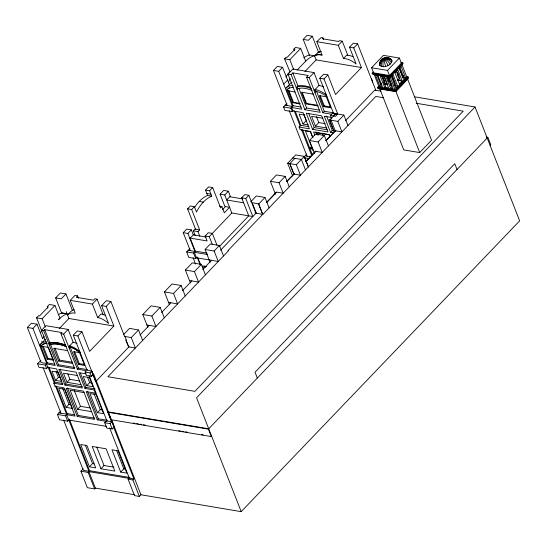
<?xml version="1.0" encoding="UTF-8"?>
<svg xmlns="http://www.w3.org/2000/svg" width="547" height="547" viewBox="0 0 547 547"><rect width="100%" height="100%" fill="white"/><g stroke="black" fill="none" stroke-linecap="round" stroke-linejoin="round"><path stroke-width="0.82" d="M388.391 58.652C384.849 58.891 379.912 60.69 379.556 64.751L379.933 65.578C383.878 68.396 391.378 65.496 392.062 60.628L390.907 59.165L388.391 58.652A6.872 3.426 89.5 0 0 384.261 58.741A6.796 3.022 50.7 0 0 381.539 61.202M41.907 330.675L41.586 331.072A29.463 18.81 -80.4 0 0 40.567 332.439M54.618 364.111L47.274 362.88L46.686 363.488L41.1 362.552L27.35 327.462L31.398 323.236L36.977 324.18L42.693 338.764A29.388 18.762 -80.4 0 1 43.958 336.343M106.467 426.373L68.772 420.028L66.679 414.681L75.096 416.103L64.033 387.871L55.056 386.36L53.825 383.221L62.796 384.732L56.594 368.904L47.733 367.406L46.639 368.548L38.94 367.256L37.586 363.796L45.285 365.088L46.379 363.946L55.24 365.444L36.567 317.834L38.591 315.722L39.596 315.886L48.259 306.846L47.254 306.676L47.862 308.234M47.254 306.676L49.353 304.488L54.932 305.424L59.944 318.204L58.515 319.701M61.763 313.499L55.65 297.91L60.368 292.98L65.955 293.924L72.368 310.299M287.216 105.537L273.466 70.447L277.329 66.413L282.56 67.295L289.363 84.662L286.054 88.122M285.965 77.011A29.237 18.666 -80.4 0 1 289.931 71.801L284.59 58.823L286.149 57.196L287.154 57.36L294.908 49.264L293.903 49.1L294.518 50.659M293.903 49.1L295.448 47.486L300.672 48.375L305.677 61.161M309.623 55.76L303.202 39.391L307.065 35.35L312.296 36.232L318.716 52.608M273.466 70.447L278.697 71.329L282.56 67.295M284.59 58.823L289.821 59.705L300.672 48.375M312.296 36.232L308.433 40.266L303.202 39.391M27.35 327.462L32.936 328.398L36.977 324.18M36.567 317.834L42.153 318.778L54.932 305.424M65.955 293.924L61.237 298.847L55.65 297.91M74.194 309.718A19.671 11.036 43.8 0 0 70.919 311.441L67.548 314.963A19.671 11.036 43.8 0 1 75.219 313.137L70.207 300.358L74.925 295.435L77.612 295.886L78.529 298.224M312.925 137.769L310.45 131.458L300.159 129.728L299.12 127.075L309.411 128.812L303.086 112.661L293.014 110.966L291.66 107.506L301.732 109.202L287.975 74.112L292.85 69.025L314.012 72.587L319.024 85.366A26.078 14.632 43.8 0 1 323.564 86.905M323.605 39.493L322.997 37.934L322.238 38.721L338.586 41.476L339.345 40.683L342.251 41.175L347.755 55.213M43.712 330.723L44.717 329.67L61.968 332.576L60.956 333.629L74.707 368.719L57.462 365.813L43.712 330.723L41.49 330.354L45.955 325.691L68.136 329.424L73.148 342.203A15.849 8.889 43.8 0 1 77.011 343.591M77.612 295.886L76.265 297.288L93.434 300.18L94.781 298.771L97.106 299.168L103.219 314.764M58.255 314.751A33.736 21.538 -80.4 0 1 61.845 312.946L66.98 313.814A33.736 21.538 -80.4 0 0 58.659 319.551M291.148 74.645L292.823 72.888L308.234 75.486L306.552 77.236L320.241 112.32L304.898 109.735L291.148 74.645L287.975 74.112M283.702 84.108L287.565 80.074M297.028 70.194L305.807 61.025A27.288 17.422 -80.4 0 1 314.525 55.801L317.834 52.779A19.056 10.762 44.5 0 1 321.103 51.534A19.015 10.666 43.8 0 0 317.834 52.779M47.165 343.564A15.453 8.67 43.8 0 0 40.82 346.702L40.102 344.877L43.644 341.178A15.056 8.444 43.8 0 1 45.271 339.277M40.82 346.702L40.902 346.62A15.453 8.67 43.8 0 1 46.44 343.441M289.63 87.643A22.181 12.444 43.8 0 0 286.99 90.077L286.32 90.781A22.181 12.444 43.8 0 1 293.65 87.26M304.959 71.575L316.132 59.903L361.444 67.534L353.745 47.897L349.519 47.186L356.104 63.992A17.846 10.01 43.8 0 0 343.475 58.481L338.306 45.298L316.836 41.681L322.074 55.042A18.885 10.701 44.7 0 0 314.525 55.801L309.739 54.994A27.288 17.422 -80.4 0 0 303.79 57.763M59.11 328.733L68.929 318.484L113.885 326.053L106.193 306.416L101.612 305.643L108.621 323.53A16.013 8.984 43.8 0 0 97.653 317.506L92.395 304.091L70.207 300.358M299.749 103.868L293.014 102.733L288.372 90.884L288.789 90.44L293.438 102.296L300.173 103.431M48.888 343.926L49.893 342.873A37.517 21.046 43.8 0 1 65.572 345.116M49.367 345.164L50.297 344.2M49.462 345.396L50.468 344.343A32.43 18.188 43.8 0 1 66.132 346.518M296.255 87.691L297.937 85.934A32.615 18.297 43.8 0 1 310.532 87.39M338.306 45.298L342.251 41.175M297.028 89.653L298.033 88.6A27.856 15.624 43.8 0 1 312.002 90.528M60.956 333.629L63.671 334.087L68.136 329.424M92.395 304.091L97.106 299.168M306.552 77.236L309.144 77.674L314.012 72.587M37.586 363.796L40.97 360.261M293.014 110.966L292.344 111.67L284.884 110.412L283.531 106.952L286.901 103.431M195.539 229.172L187.566 208.845L190.281 206.007L194.383 206.698L196.482 212.045A36.676 23.418 -80.4 0 1 211.71 196.141L209.617 190.794L205.515 190.103L207.607 195.45L211.71 196.141M205.515 190.103L208.571 186.91L212.674 187.6L220.639 207.935L221.891 206.629L224.304 212.79L229.569 207.292L224.906 206.506L220.079 194.192L223.682 190.431L228.338 191.218L230.301 196.216L226.697 199.97L243.627 202.821M52.929 358.702L48.505 347.42L42.222 346.367L47.227 359.147L47.986 358.353L53.483 359.283M293.014 102.733L293.438 102.296M187.566 208.845L191.669 209.535L194.383 206.698M209.617 190.794L212.674 187.6M95.746 381.519L91.759 371.078L87.062 370.292L73.312 335.202L77.359 330.976L81.941 331.749L89.633 351.386L113.885 326.053M101.612 305.643L106.33 300.72L110.911 301.493L124.661 336.583L124.914 336.316M290.765 108.169L293.117 105.715L301.035 107.048M283.531 106.952L290.99 108.21L292.953 105.892M333.95 112.894L333.526 113.332L319.776 78.242L323.639 74.207L327.872 74.918L335.564 94.556L361.444 67.534M349.519 47.186L353.383 43.151L357.608 43.863L375.823 90.33M343.475 58.481L346.661 55.151A17.846 10.01 43.8 0 1 352.856 56.642M73.312 335.202L77.893 335.967L81.941 331.749M106.193 306.416L110.911 301.493M319.776 78.242L324.009 78.953L327.872 74.918M353.745 47.897L357.608 43.863M68.683 346.866L73.148 342.203M314.149 90.453L319.024 85.366M97.653 317.506L101.024 313.985A16.013 8.984 43.8 0 1 105.619 315.537M69.154 348.07L70.16 347.017A16.225 9.101 43.8 0 1 80.765 353.383M314.935 92.464L316.364 90.966L324.323 111.273L333.055 112.744L330.45 115.465L331.803 118.925M67.637 350.641L53.709 348.295L58.714 361.082L59.644 360.117L72.751 362.319M313.746 94.221L301.52 92.163L306.122 103.896L306.539 103.458L317.137 105.243M190.294 250.683L183.231 232.673L186.664 229.084L191.327 229.87L193.282 234.868L206.178 237.042M57.462 365.813L58.474 364.76L74.898 367.529M304.898 109.735L306.58 107.978L319.503 110.152M183.231 232.673L187.894 233.453L191.327 229.87M220.079 194.192L224.742 194.978L228.338 191.218M195.142 235.422L193.33 230.807L194.978 229.084L199.641 229.863L191.669 209.535M189.85 238.451L193.282 234.868M58.262 372.316L51.972 371.256L55.548 380.384L58.413 377.396L60.765 377.799M193.33 230.807L197.993 231.586L199.641 229.863M53.825 383.221L54.837 382.162L62.994 383.536M299.12 127.075L300.802 125.318L308.72 126.651M304.481 115.055L299.113 114.152L302.976 124.005L306.341 120.497L303.961 114.432M222.656 209.528L225.467 206.602M55.056 386.36L55.479 385.922L66.543 414.154L67.131 413.539L74.467 414.77M323.619 106.631L330.641 107.814L326.313 96.771L319.291 95.595L323.619 106.631L324.296 105.927L330.532 106.98M78.494 364.411L84.628 365.444L79.616 352.658L73.489 351.632L78.494 364.411L79.253 363.618L84.614 364.521M209.781 260.023L196.469 257.787L195.71 258.574L188.818 257.418L186.664 251.907L189.932 248.488M63.671 334.087L77.421 369.177L78.433 368.124L87.541 369.656M309.144 77.674L322.894 112.764L324.323 111.273M207.067 253.097L195.286 251.114L190.185 238.102L207.115 240.947L205.159 235.955L208.257 232.721L212.359 233.412L216.961 245.159M219.415 246.444L248.728 215.833L241.671 197.823L244.762 194.595L248.864 195.286L255.928 213.296M77.394 375.536L63.459 373.191L67.042 382.319L69.9 379.331L79.732 380.986M64.984 385.095L82.269 388.008L76.067 372.179L58.782 369.266L64.984 385.095L65.996 384.042L82.453 386.818M186.664 251.907L193.549 253.063L195.286 251.114M205.159 235.955L209.262 236.646L231.798 212.988L252.83 216.523L245.774 198.513L241.671 197.823M245.774 198.513L248.864 195.286M322.915 118.248L311.578 116.333L315.407 126.097L318.771 122.59L325.246 123.677M312.583 129.345L328.009 131.943L321.684 115.793L306.252 113.195L312.583 129.345L314.258 127.588L327.256 129.776M390.278 75.65L373.546 72.833L371.55 67.739L383.406 55.356L399.358 58.044L401.354 63.137L402.134 63.274M85.072 372.097L89.988 372.924L91.759 371.078L93.031 374.627L91.349 376.384L86.433 375.557L85.072 372.097L86.419 370.688L77.421 369.177M401.047 62.372L402.722 62.659L403.098 63.616L390.148 77.141L372.528 74.173L372.151 73.209L373.327 71.978M373.04 73.36L373.546 72.833M123.458 334.73L129.543 328.378L138.535 329.978L142.63 340.439M147.834 327.338L142.808 314.518L151.109 305.855L160.168 307.38L164.271 317.841M169.474 304.741L164.449 291.92L172.059 283.975L181.125 285.5L185.221 295.954M190.404 282.881L185.378 270.061L192.277 262.861L201.344 264.386L205.44 274.847M210.11 262.3L205.084 249.487L210.356 243.983L219.415 245.507L223.518 255.969M250.765 201.781L256.317 195.983L264.987 197.446L269.083 207.901M275.469 194.288L270.382 181.296L276.474 174.931L285.144 176.394L289.247 186.848M292.652 175.963L287.667 163.245L295.647 154.91L304.317 156.374L308.412 166.828M314.429 153.215L309.452 140.497L315.653 134.022L324.323 135.478L328.426 145.94M333.718 116.012L335.564 114.084M305.479 169.898L301.383 159.437L294.881 158.343L289.835 163.615L293.937 174.069L300.433 175.163L296.337 164.709L287.667 163.245M371.358 78.953L371.611 78.686L372.719 82.412M91.233 376.363L93.592 373.902L108.491 411.925L208.728 428.8M125.796 340.002L126.268 339.776L125.188 337.007M312.987 149.201L310.58 148.791L310.265 147.977L310.935 147.28L312.542 147.546M383.385 97.708L375.823 96.436L262.813 214.451L256.256 213.145L252.16 202.691L258.717 203.997L264.987 197.446M270.382 181.296L279.052 182.76L285.144 176.394M296.337 164.709L304.317 156.374M309.452 140.497L318.122 141.96L324.323 135.478M334.34 131.909L329.67 119.984L337.814 121.393L343.865 115.075L347.96 125.53M69.189 419.59L67.678 421.169L59.527 419.802L57.435 414.455L60.717 411.023M306.751 154.09L305.062 155.861L310.06 156.702M124.764 336.473L131.266 337.567L138.535 329.978M142.808 314.518L151.875 316.05L160.168 307.38M164.449 291.92L173.515 293.445L181.125 285.5M185.378 270.061L194.445 271.592L201.344 264.386M205.084 249.487L214.15 251.011L219.415 245.507M371.55 67.739L387.502 70.419L399.358 58.044M66.125 407.371L72.416 408.431L64.949 389.375L58.659 388.315L66.125 407.371L68.984 404.39L70.556 404.65M86.823 385.649L92.949 386.681L89.373 377.553L83.24 376.521L86.823 385.649L89.681 382.661L91.978 383.05M86.139 373.874L78.782 372.637L84.983 388.466L85.988 387.413L95.212 388.965M331.393 117.427L324.248 116.224L330.573 132.374L332.255 130.617L334.661 131.02M220.585 250.198L256.092 213.118M266.464 202.486L276.426 192.086L283.148 193.214L279.052 182.76M286.642 181.413L293.937 174.069M305.999 161.338L315.605 151.3L322.217 152.415L318.122 141.96M325.916 140.538L335.297 130.74L341.909 131.854L337.814 121.393M306.129 161.338L315.715 151.321M140.018 335.01L149.249 325.369M161.604 312.467L170.89 302.771M182.554 290.594L191.819 280.912M202.793 269.459L211.525 260.338M96.334 380.903L129.01 346.771M345.383 120.819L374.784 90.111L380.89 91.137M389.874 76.477L395.03 89.633L407.392 76.73L407.946 76.819L408.281 77.674L395.331 91.199L377.82 88.252L377.485 87.397L378.073 86.782L395.584 89.729M380.432 84.32L381.608 83.089M380.486 84.669L381.662 83.438M401.354 63.137L389.498 75.52L387.502 70.419M377.82 88.252L378.606 87.971L378.927 88.799L395.768 91.636L408.13 78.727L407.809 77.906M383.7 82.488L384.623 81.524L382.244 75.452M387.584 78.447L388.52 77.469M372.151 73.209L389.772 76.177L402.722 62.659M380.008 86.57L382.449 86.98L377.895 75.363L375.454 74.953L380.008 86.57L381.054 85.476L376.808 74.631M394.394 71.766L396.083 69.995M57.435 414.455L65.585 415.823L67.267 414.072L66.707 413.976M378.927 88.799L379.734 88.628L403.741 149.885L419.693 152.572L431.549 140.189L407.542 78.932L406.414 80.115M394.927 72.621L397.785 69.633L402.25 81.024L399.392 84.006L394.599 71.91M84.983 388.466L94.2 390.018L94.624 389.58M384.623 87.349L388.623 88.019L384.076 76.402L380.069 75.725L384.623 87.349L385.669 86.255L381.416 75.411M84.081 392.596L70.146 390.25L77.619 409.306L80.477 406.325L90.31 407.98M106.05 421.313L97.277 419.836L86.214 391.611L95.431 393.163L95.855 392.719M394.079 84.231L395.002 83.267L391.727 74.918M390.531 88.34L393.17 88.785L388.616 77.168L385.977 76.724L390.531 88.34L391.577 87.246L387.632 77.182M77.277 416.472L94.563 419.378L83.5 391.153L66.214 388.24L77.277 416.472L78.289 415.412L94.747 418.188M405.464 77.503L403.611 79.438L399.194 68.163L401.047 66.235L405.464 77.503L402.107 76.936M397.621 86.125L395.85 87.971L391.296 76.348L393.067 74.508L397.621 86.125L394.257 85.558M377.485 87.397L394.996 90.344L407.946 76.819M396.035 90.193L408.281 77.674M396.254 90.727L402.462 84.238M97.393 412.636L103.527 413.669L96.06 394.613L89.927 393.58L97.393 412.636L100.258 409.655L102.556 410.038M97.277 419.836L98.282 418.783L107.062 420.26L104.703 422.715L106.802 428.062L112.162 428.964L114.179 426.858L108.491 412.335L107.903 412.541L108.491 411.925M104.703 422.715L110.07 423.617L111.834 421.778L108.238 412.595M414.51 96.798L475.028 106.986L519.65 220.858L241.193 511.65L140.955 494.768L139.362 496.437L134.555 495.63L128.087 479.138L132.894 479.945L133.906 478.892L113.591 427.063L114.179 426.858M134.48 494.7L95.376 488.115L94.624 488.909L87.37 487.685L80.901 471.193L83.185 468.806M89.428 466.823L95.711 467.883L86.973 445.573L80.682 444.513L89.428 466.823L92.539 463.576L94.111 463.842M63.664 420.123L83.363 470.386L88.942 471.323L89.53 470.707L129.071 477.367M80.901 471.193L88.156 472.417L88.915 471.623L128.846 478.345L128.087 479.138M100.915 468.758L114.843 471.104L106.104 448.793L92.169 446.448L100.915 468.758L104.026 465.511L113.858 467.165M120.696 472.088L126.822 473.121L118.084 450.81L111.95 449.778L120.696 472.088L123.807 468.841L125.338 469.1M475.028 106.986L196.571 397.778L241.193 511.65M109.626 427.863L129.324 478.119L129.912 477.504M211.641 436.239L211.306 436.588L111.068 419.713L108.156 412.281L208.393 429.156L487.856 137.311L490.768 144.743L490.098 145.447M305.91 161.447L315.886 151.061M325.868 140.675L335.844 130.289M266.881 202.356L276.7 192.134M287.004 181.399L294.484 173.611M329.67 119.984L335.947 113.701L337.362 113.981M316.836 41.681L321.075 37.606L322.997 37.934M397.19 74.618L398.708 74.871M403.536 75.869L402.25 75.657L399.043 67.472M397.628 75.999L399.146 76.252L397.601 72.313M397.211 80.177L402.25 81.024M384.049 83.664L385.32 83.876L382.045 75.527M394.531 85.428L395.912 85.66L391.748 75.035M384.185 83.862L387.543 84.429M390.059 84.853L391.741 85.134M383.659 88.826L385.341 89.106M387.023 89.393L388.712 89.674M395.672 90.85L419.693 152.572M381.416 88.908L383.091 89.195M384.773 89.476L386.456 89.756M388.131 90.043L392.329 90.747M394.011 91.028L396.021 91.37M416.164 103.233L463.227 111.15L194.917 391.351L107.875 376.733L228.591 250.67L228.031 250.574L262.649 214.424L258.553 203.969M288.372 90.884L295.106 92.019M306.122 103.896L318.34 105.954M486.174 137.023L487.856 137.311M285.206 105.195L292.447 106.419L278.697 71.329M332.638 113.181L343.865 115.075M332.303 113.537L337.424 114.398M322.894 112.764L331.626 114.234M330.45 115.465L335.571 116.326L337.759 114.043L324.009 78.953M330.661 119.615L329.103 119.349L332.897 129.044M302.976 124.005L308.337 124.907M315.407 126.097L326.744 128.012M330.573 132.374L333.786 132.914M310.928 131.731L305.37 130.795L313.069 150.678M329.759 134.904L317.431 132.825L318.34 135.191M310.265 147.977L312.672 148.387M304.187 157.748L309.007 158.562M294.881 158.343L292.713 157.98M229.795 196.742L242.69 198.91M206.834 193.474L210.937 194.164M199.217 201.426L203.32 202.117M254.902 212.92L256.481 213.186M188.175 250.321L195.06 251.483M207.621 254.512L194.308 252.276L196.469 257.787M209.186 259.941L218.246 261.466L214.15 251.011M206.609 266.594L202.581 265.917L203.805 269.049M189.481 280.522L198.54 282.047L194.445 271.592M168.551 302.382L177.611 303.906L173.515 293.445M146.911 324.98L155.97 326.504L151.875 316.05M61.845 312.946L66.98 313.814M128.86 346.935L135.362 348.029L131.266 337.567M47.227 359.147L53.517 360.206M58.714 361.082L72.648 363.427M55.548 380.384L61.838 381.444L58.556 373.075M67.042 382.319L80.97 384.664M77.619 409.306L91.547 411.652M133.304 423.05L134.986 423.33M136.675 423.617L138.357 423.898M140.046 424.185L141.728 424.465M143.41 424.752L145.099 425.033M178.794 430.708L180.476 430.988M182.158 431.275L183.847 431.556M185.529 431.843L187.218 432.123M201.535 434.537L203.217 434.817M58.946 412.876L67.096 414.243M106.474 420.875L111.834 421.778M129.324 478.119L133.906 478.892M219.552 206.082L221.891 206.629M457.039 169.495L454.762 163.683L255.052 372.233L257.329 378.045M401.73 64.102L406.886 77.257M399.659 66.802L403.741 77.209M396.336 70.098L400.459 80.614L397.84 80.177L399.248 78.7L396.301 71.185M389.772 76.177L390.148 77.141M394.996 90.344L395.331 91.199M388.158 76.553L391.433 84.908M387.96 79.247L388.855 81.524M384.329 76.621L387.31 84.211M373.922 73.797L379.078 86.946M316.132 59.903L314.525 55.801A18.885 10.598 43.8 0 1 322.074 55.042M331.085 120.265L335.448 131.389M320.275 95.677L324.296 105.927M326.532 116.005L332.255 130.617M329.978 136.955L329.048 134.589L313.616 131.991L314.853 135.15M316.412 116.579L318.771 122.59M289.821 59.705L293.65 69.483M302.245 92.505L306.539 103.458M292.823 72.888L297.937 85.934M299.011 88.669L306.58 107.978M308.836 113.749L314.258 127.588M315.92 131.813L317.157 134.972M298.033 88.6L297.267 86.631A32.615 18.297 43.8 0 1 311.25 88.628M286.99 90.077L293.117 105.715M295.38 111.479L300.802 125.318M302.464 129.55L312.358 154.794M294.101 110.644L300.132 126.022M301.479 129.461L311.681 155.498M290.99 108.21L292.344 111.67M289.185 110.569L307.065 156.196M304.235 156.463L308.33 166.917M289.725 163.594L293.821 174.049M258.717 203.997L262.813 214.451M224.742 194.978L231.798 212.988M209.262 236.646L212.332 244.475M197.993 231.586L199.799 236.208M204.626 265.992L205.234 267.558M198.062 258.205L200.537 264.509M187.894 233.453L194.951 251.463M197.111 256.974L200.202 264.857M193.549 253.063L195.71 258.574M193.07 257.767L195.539 264.078M208.393 429.156L211.306 436.588M126.015 340.043L128.764 347.037L126.097 340.781M111.718 420.158L140.955 494.768M111.376 420.499L113.844 426.804M77.893 335.967L111.499 421.723M132.894 479.945L139.362 496.437M66.242 311.626L68.929 318.484M110.07 423.617L112.162 428.964M89.988 372.924L91.349 376.384M89.038 375.331L106.918 420.951M94.2 390.018L95.431 393.163M116.573 450.379L123.807 468.841M87.588 377.334L89.681 382.661M94.029 393.772L100.258 409.655M74.536 351.591L79.253 363.618M70.16 347.017L78.433 368.124M80.409 373.163L85.988 387.413M87.534 391.337L98.282 418.783M96.792 447.049L104.026 465.511M67.814 374.004L69.9 379.331M74.255 390.442L80.477 406.325M54.926 348.083L59.644 360.117M42.153 318.778L45.394 327.044M44.717 329.67L49.893 342.873M50.468 344.343L58.474 364.76M60.122 369.068L65.996 384.042M67.534 387.973L78.289 415.412M85.305 445.114L92.539 463.576M56.026 371.31L58.413 377.396M62.761 388.507L68.984 404.39M41.866 341.232L42.454 342.737M43.268 346.326L47.986 358.353M40.902 346.62L47.274 362.88M48.943 367.126L54.837 382.162M56.375 386.093L67.131 413.539M69.531 419.665L89.53 470.707M32.936 328.398L46.686 363.488M48.04 366.948L54.242 382.777M68.635 419.494L88.942 471.323M88.915 471.623L95.376 488.115M46.379 363.946L47.733 367.406M88.156 472.417L94.624 488.909M65.585 415.823L67.678 421.169M45.285 365.088L46.639 368.548M43.076 367.584L60.956 413.211M322.306 133.256L323.215 135.615M310.265 131.259L312.706 137.612M91.759 371.078L93.031 374.627M289.363 84.662A17.641 9.894 43.8 0 1 291.968 82.255M383.584 59.869A6.872 0.923 63.8 0 1 384.261 58.741A6.796 4.916 -70.8 0 1 390.346 58.967M388.035 65.51A6.872 0.923 63.8 0 0 384.261 58.741A6.872 4.725 32.6 0 0 380.083 62.741M385.621 66.372A6.796 1.34 75.8 0 1 384.261 58.741A6.872 5.764 -38.3 0 1 391.686 59.794M385.997 59.008A6.796 1.34 75.8 0 0 384.261 58.741A6.796 5.614 3 0 0 379.584 64.266M383.228 66.727A6.872 3.426 89.5 0 1 384.261 58.741A6.796 5.614 3 0 1 392.035 61.107M381.273 66.406A6.796 4.916 -70.8 0 1 384.261 58.741A6.872 4.725 32.6 0 1 391.536 62.638M379.933 65.578A6.872 5.764 -38.3 0 1 384.261 58.741A6.796 3.022 50.7 0 1 390.079 64.177M288.433 82.289A29.237 18.666 -80.4 0 1 290.252 78.672M326.169 94.556A26.078 14.632 43.8 0 0 315.161 89.4L315.947 91.411A19.993 11.213 43.8 0 1 327.01 96.703M285.5 88.696A17.641 9.894 43.8 0 1 293.035 85.688M194.424 207.675A36.676 23.418 -80.4 0 1 207.607 195.45M65.49 345.205A37.517 21.046 43.8 0 0 49.811 342.962L50.386 344.432A32.43 18.188 43.8 0 1 66.05 346.607M80.101 352.008A15.849 8.889 43.8 0 0 69.606 345.902L70.078 347.106A16.225 9.101 43.8 0 1 80.682 353.471M40.102 344.877A15.056 8.444 43.8 0 1 46.577 342.039"/></g></svg>
